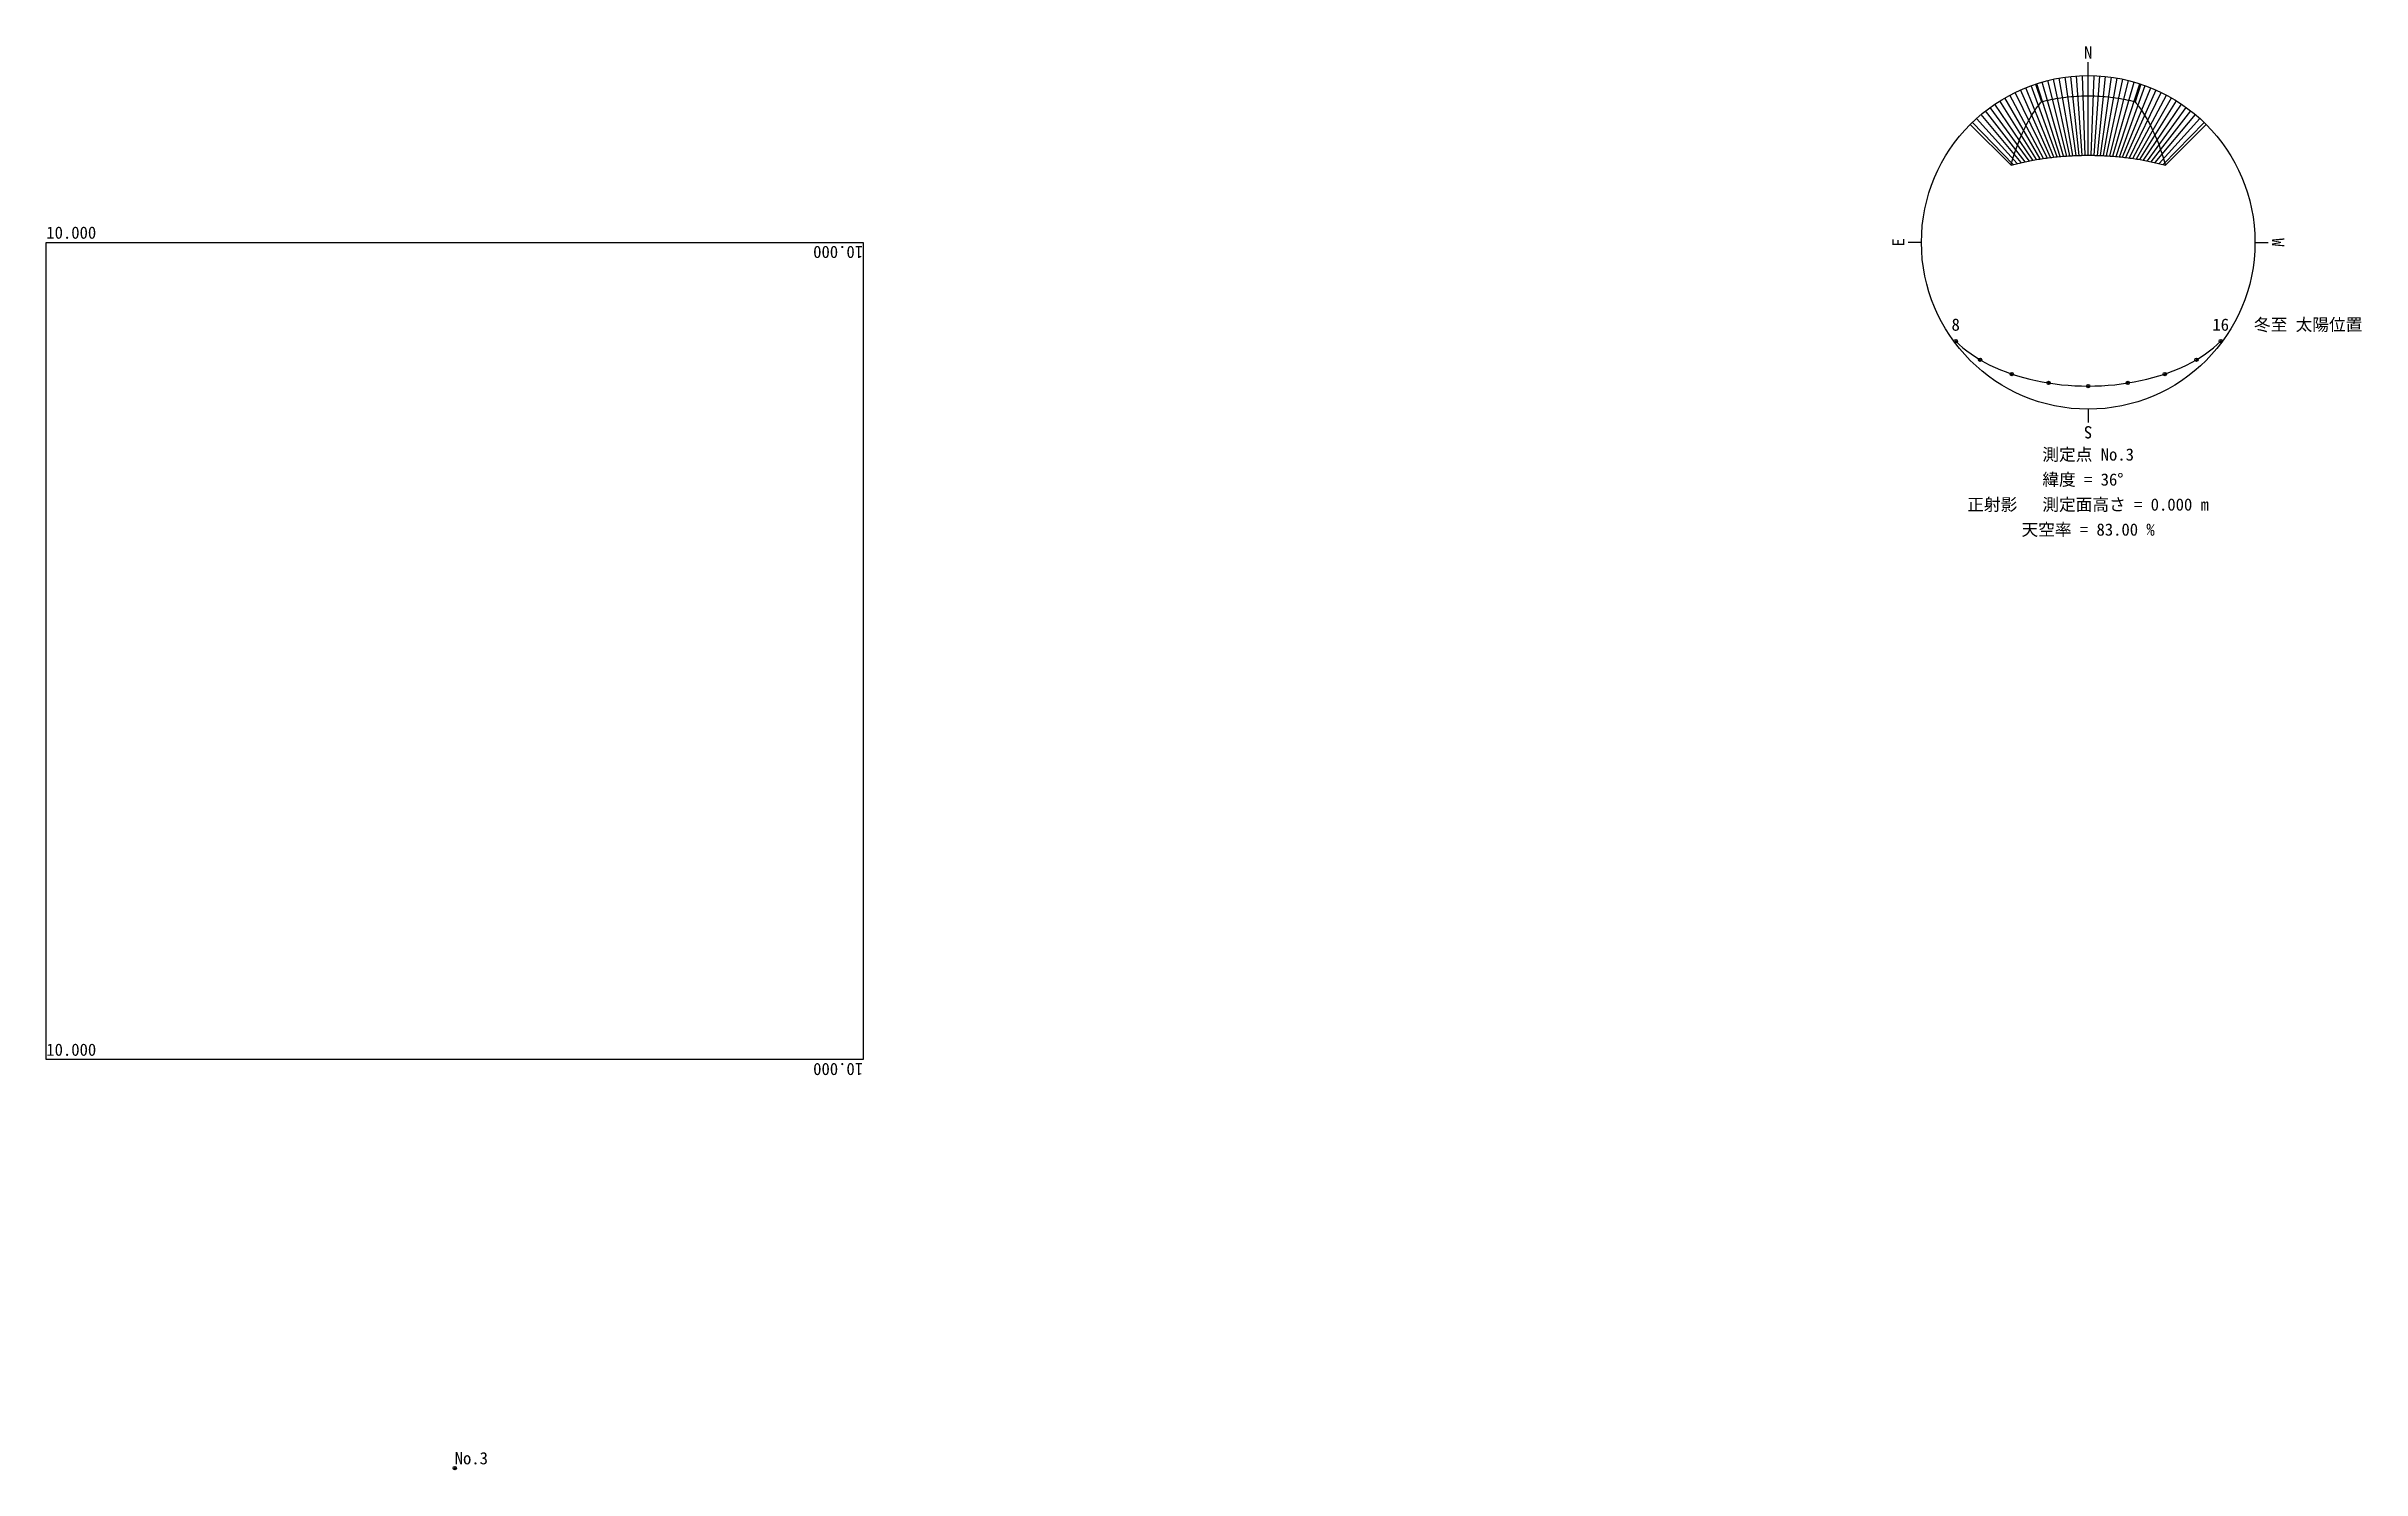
# Model space of a CAD drawing. Units: millimetres at full size, sheet at 1:100. Extents: x -9429 to 25284, y -15760 to 5571.
import ezdxf
from ezdxf.enums import TextEntityAlignment as Align

# ---------------------------------------------------------------- set-up
doc = ezdxf.new("R2010")
doc.units = ezdxf.units.MM
doc.header["$LTSCALE"] = 100
doc.header["$PDMODE"] = 32
doc.header["$PDSIZE"] = 50
doc.layers.add('0-0', color=4, linetype='Continuous')
doc.styles.add('ＭＳ ゴシック', font='')
doc.styles.get('ＭＳ ゴシック').set_extended_font_data('MS Gothic')

msp = doc.modelspace()

# ---------------------------------------------------------------- linework, layer by layer
at = {"layer": '0-0', "color": 7}
for p, q in [((21183.7, 5132.7), (21183.7, 5332.7)), ((20393.1, 5004.4), (20481.3, 4739.9)), ((21974.2, 5004.4), (21886.1, 4739.9)), ((22951.4, 4400.4), (22340.8, 3789.8)), ((18683.7, 2632.7), (18483.7, 2632.7)), ((23683.7, 2632.7), (23883.7, 2632.7)), ((21183.7, 132.7), (21183.7, -67.3))]:
    msp.add_line(p, q, dxfattribs=at)
at = {"layer": '0-0'}
for p, q in [((20566.7, 3897.6), (20087.7, 4879.6)), ((20617.6, 3904.1), (20166.8, 4916.5)), ((20667.6, 3909.9), (20247.2, 4950.6)), ((20716.9, 3915.1), (20328.6, 4981.9)), ((20765.5, 3919.6), (20411.1, 5010.3)), ((20813.5, 3923.6), (20494.6, 5035.8)), ((20860.9, 3927.1), (20578.9, 5058.4)), ((20907.9, 3930.1), (20663.9, 5078)), ((20954.5, 3932.5), (20749.6, 5094.7)), ((21000.7, 3934.5), (20835.7, 5108.3)), ((21046.7, 3936.1), (20922.4, 5119)), ((21092.5, 3937.1), (21009.3, 5126.6)), ((21138.1, 3937.8), (21096.4, 5131.1)), ((21183.7, 3938), (21183.7, 5132.7)), ((21229.3, 3937.8), (21270.9, 5131.1)), ((21274.9, 3937.1), (21358.1, 5126.6)), ((21320.7, 3936.1), (21445, 5119)), ((21366.6, 3934.5), (21531.6, 5108.3)), ((21412.9, 3932.5), (21617.8, 5094.7)), ((21459.4, 3930.1), (21703.5, 5078)), ((21506.4, 3927.1), (21788.5, 5058.4)), ((21553.9, 3923.6), (21872.8, 5035.8)), ((21601.8, 3919.6), (21956.2, 5010.3)), ((21650.4, 3915.1), (22038.7, 4981.9)), ((21699.7, 3909.9), (22120.2, 4950.6)), ((21749.8, 3904.1), (22200.5, 4916.5)), ((21800.7, 3897.6), (22279.6, 4879.6)), ((20180.4, 3828.3), (19576.7, 4547.8)), ((20239.4, 3841.3), (19644.5, 4602.7)), ((20296.9, 3853.1), (19714.2, 4655.2)), ((20353.2, 3863.9), (19785.7, 4705.2)), ((20408.2, 3873.6), (19858.9, 4752.8)), ((20462.1, 3882.5), (19933.7, 4797.7)), ((20514.9, 3890.4), (20010, 4840)), ((21852.5, 3890.4), (22357.4, 4840)), ((21905.3, 3882.5), (22433.7, 4797.7)), ((21959.1, 3873.6), (22508.5, 4752.8)), ((22014.2, 3863.9), (22581.7, 4705.2)), ((22070.4, 3853.1), (22653.1, 4655.2)), ((22128, 3841.3), (22722.8, 4602.7)), ((22186.9, 3828.3), (22790.6, 4547.8)), ((20058.1, 3798.2), (19447, 4431)), ((20120, 3814), (19510.8, 4490.5)), ((22247.3, 3814), (22856.5, 4490.5)), ((22309.3, 3798.2), (22920.3, 4431))]:
    msp.add_line(p, q, dxfattribs=at)
at = {"layer": '0-0', "color": 7}
for points in [[(20026.5, 3789.8), (20045.1, 3855.5), (20064.1, 3918.1), (20083.3, 3977.6), (20102.6, 4034), (20122.1, 4087.4), (20141.5, 4138), (20160.8, 4185.9), (20180, 4231.1), (20199, 4273.8), (20217.7, 4314.2), (20236.1, 4352.2), (20254.3, 4388.2), (20272.1, 4422.1), (20289.5, 4454.1), (20306.6, 4484.3), (20323.3, 4512.8), (20339.6, 4539.7), (20355.5, 4565.1), (20371, 4589.1), (20386.1, 4611.8), (20400.8, 4633.2), (20415.2, 4653.5), (20429.1, 4672.7), (20442.7, 4690.9), (20455.9, 4708.1), (20468.8, 4724.4), (20481.3, 4739.9)], [(20481.3, 4739.9), (20516.5, 4748.7), (20552.1, 4757.1), (20588.1, 4765.1), (20624.6, 4772.7), (20661.4, 4779.9), (20698.6, 4786.6), (20736.1, 4792.8), (20773.9, 4798.6), (20812, 4803.9), (20850.4, 4808.7), (20889, 4813), (20927.9, 4816.8), (20966.9, 4820.1), (21006.1, 4822.8), (21045.4, 4825), (21084.8, 4826.6), (21124.3, 4827.7), (21163.9, 4828.3), (21203.5, 4828.3), (21243, 4827.7), (21282.5, 4826.6), (21321.9, 4825), (21361.3, 4822.8), (21400.4, 4820.1), (21439.5, 4816.8), (21478.3, 4813), (21516.9, 4808.7), (21555.3, 4803.9), (21593.5, 4798.6), (21631.3, 4792.8), (21668.8, 4786.6), (21706, 4779.9), (21742.8, 4772.7), (21779.2, 4765.1), (21815.3, 4757.1), (21850.9, 4748.7), (21886.1, 4739.9)], [(21886.1, 4739.9), (21898.6, 4724.4), (21911.4, 4708.1), (21924.6, 4690.9), (21938.2, 4672.7), (21952.2, 4653.5), (21966.5, 4633.2), (21981.2, 4611.8), (21996.3, 4589.1), (22011.9, 4565.1), (22027.8, 4539.7), (22044.1, 4512.8), (22060.8, 4484.3), (22077.8, 4454.1), (22095.3, 4422.1), (22113.1, 4388.2), (22131.2, 4352.2), (22149.7, 4314.2), (22168.4, 4273.8), (22187.4, 4231.1), (22206.5, 4185.9), (22225.9, 4138), (22245.3, 4087.4), (22264.7, 4034), (22284.1, 3977.6), (22303.3, 3918.1), (22322.2, 3855.5), (22340.8, 3789.8)], [(19415.9, 4400.4), (20026.5, 3789.8), (20046.7, 3795.2), (20067.1, 3800.6), (20087.8, 3805.9), (20108.7, 3811.2), (20130, 3816.4), (20151.5, 3821.6), (20173.3, 3826.7), (20195.4, 3831.7), (20217.8, 3836.7), (20240.5, 3841.6), (20263.4, 3846.4), (20286.6, 3851.1), (20310, 3855.7), (20333.8, 3860.3), (20357.8, 3864.7), (20382, 3869.1), (20406.5, 3873.4), (20431.3, 3877.5), (20456.3, 3881.6), (20481.5, 3885.5), (20507, 3889.3), (20532.7, 3893), (20558.7, 3896.6), (20584.8, 3900), (20611.2, 3903.3), (20637.7, 3906.5), (20664.5, 3909.6), (20691.4, 3912.5), (20718.6, 3915.2), (20745.9, 3917.9), (20773.3, 3920.3), (20800.9, 3922.6), (20828.7, 3924.8), (20856.6, 3926.8), (20884.6, 3928.7), (20912.7, 3930.3), (20941, 3931.9), (20969.3, 3933.2)], [(20969.3, 3933.2), (20997.7, 3934.4), (21026.2, 3935.4), (21054.7, 3936.3), (21083.3, 3937), (21112, 3937.5), (21140.6, 3937.8), (21169.3, 3938), (21198, 3938), (21226.7, 3937.8), (21255.4, 3937.5), (21284, 3937), (21312.6, 3936.3), (21341.2, 3935.4), (21369.6, 3934.4), (21398.1, 3933.2), (21426.4, 3931.9), (21454.6, 3930.3), (21482.8, 3928.7), (21510.8, 3926.8), (21538.7, 3924.8), (21566.4, 3922.6), (21594, 3920.3), (21621.5, 3917.9), (21648.8, 3915.2), (21675.9, 3912.5), (21702.9, 3909.6), (21729.6, 3906.5), (21756.2, 3903.3), (21782.5, 3900), (21808.7, 3896.6), (21834.6, 3893), (21860.3, 3889.3), (21885.8, 3885.5), (21911.1, 3881.6), (21936.1, 3877.5), (21960.8, 3873.4), (21985.3, 3869.1), (22009.6, 3864.7), (22033.6, 3860.3)], [(22033.6, 3860.3), (22057.3, 3855.7), (22080.8, 3851.1), (22104, 3846.4), (22126.9, 3841.6), (22149.5, 3836.7), (22171.9, 3831.7), (22194, 3826.7), (22215.8, 3821.6), (22237.4, 3816.4), (22258.6, 3811.2), (22279.6, 3805.9), (22300.3, 3800.6), (22320.7, 3795.2), (22340.8, 3789.8)]]:
    msp.add_lwpolyline(points, dxfattribs=at)
msp.add_lwpolyline([(-9428.6, 2632.7), (2816.3, 2632.7), (2816.3, -9612.2), (-9428.6, -9612.2)], close=True, dxfattribs=at)
at = {"layer": '0-0', "color": 6}
for points in [[(19197.4, 1153.7), (19249.3, 1103.5), (19304.9, 1054.5), (19364.1, 1007.1), (19426.7, 961.2), (19492.7, 917), (19561.9, 874.5)], [(22805.4, 874.5), (22874.6, 917), (22940.6, 961.2), (23003.2, 1007.1), (23062.4, 1054.5), (23118, 1103.5), (23169.9, 1153.7)], [(19561.9, 874.5), (19634.2, 833.9), (19709.4, 795.1), (19787.5, 758.3), (19868.2, 723.5), (19951.4, 690.8), (20036.9, 660.3)], [(22330.4, 660.3), (22416, 690.8), (22499.2, 723.5), (22579.9, 758.3), (22657.9, 795.1), (22733.2, 833.9), (22805.4, 874.5)], [(20036.9, 660.3), (20124.6, 632), (20214.4, 606), (20306, 582.3), (20399.2, 561), (20494, 542.1), (20590.1, 525.6)], [(20590.1, 525.6), (20687.3, 511.6), (20785.4, 500.2), (20884.3, 491.2), (20983.8, 484.8), (21083.6, 481), (21183.7, 479.7)], [(21183.7, 479.7), (21283.7, 481), (21383.6, 484.8), (21483, 491.2), (21581.9, 500.2), (21680.1, 511.6), (21777.3, 525.6)], [(21777.3, 525.6), (21873.3, 542.1), (21968.1, 561), (22061.4, 582.3), (22153, 606), (22242.7, 632), (22330.4, 660.3)]]:
    msp.add_lwpolyline(points, dxfattribs=at)
at = {"layer": '0-0', "color": 7}
msp.add_circle((21183.7, 2632.7), 2500, dxfattribs=at)
at = {"layer": '0-0', "color": 6}
for p in [(19197.4, 1153.7), (23169.9, 1153.7), (19561.9, 874.5), (22805.4, 874.5), (20036.9, 660.3), (20590.1, 525.6), (21183.7, 479.7), (21777.3, 525.6), (22330.4, 660.3)]:
    msp.add_point(p, dxfattribs=at)
at = {"layer": '0-0', "color": 7}
msp.add_point((-3306.1, -15734.7), dxfattribs=at)

# ---------------------------------------------------------------- texts
at = {"layer": '0-0', "style": 'ＭＳ ゴシック'}
for s, p in [('N', (21121.2, 5332.7)), ('8', (19134.9, 1253.7)), ('16 \u3000冬至 太陽位置', (23044.9, 1253.7)), ('測定点 No.3', (20496.2, -692.3)), ('緯度 = 36°', (20496.2, -1067.3)), ('正射影 \u3000測定面高さ = 0.000 m', (19371.2, -1442.3)), ('天空率 = 83.00 %', (20183.7, -1817.3)), ('No.3', (-3306.1, -15734.7))]:
    msp.add_text(s, height=183.3, dxfattribs=at).set_placement(p, align=Align.BOTTOM_LEFT)
at = {"layer": '0-0', "color": 2, "style": 'ＭＳ ゴシック'}
for p in [(-9428.6, 2632.7), (-9428.6, -9612.2)]:
    msp.add_text('10.000', height=183.3, dxfattribs=at).set_placement(p, align=Align.BOTTOM_LEFT)
for p in [(2816.3, 2632.7), (2816.3, -9612.2)]:
    msp.add_text('10.000', height=183.3, rotation=180, dxfattribs=at).set_placement(p, align=Align.BOTTOM_LEFT)
at = {"layer": '0-0', "style": 'ＭＳ ゴシック'}
for s, rotation, p in [('E', 90, (18483.7, 2570.2)), ('W', 270, (23883.7, 2695.2)), ('S', 180, (21246.2, -67.3))]:
    msp.add_text(s, height=183.3, rotation=rotation, dxfattribs=at).set_placement(p, align=Align.BOTTOM_LEFT)

doc.saveas('drawing.dxf')
